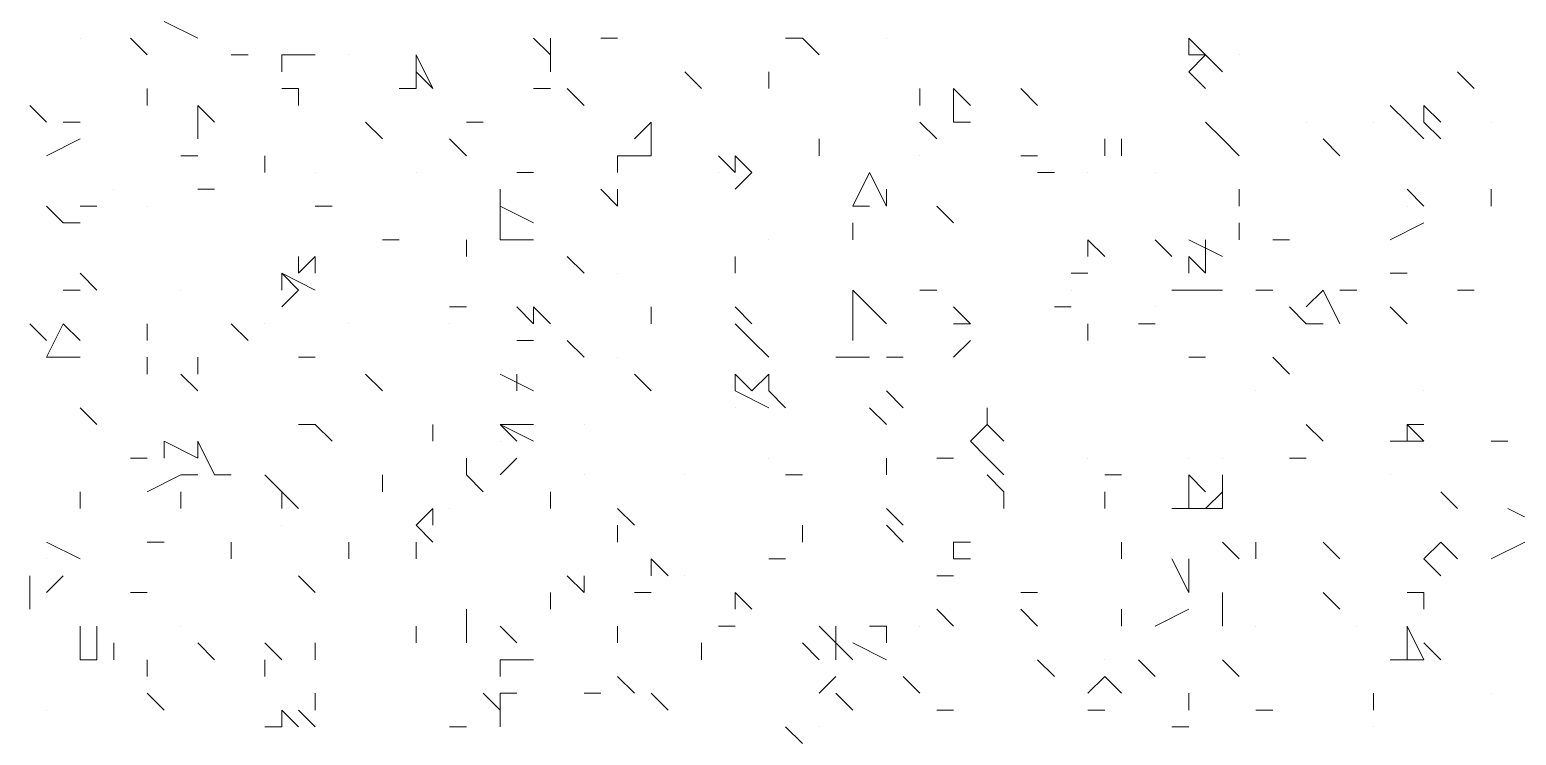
# Model space of a CAD drawing. Header units: millimetres. Extents: x 2928 to 3112, y 1220 to 1280.
# Drawn here: x 3000.1122 to 3000.4072, y 1263.7989 to 1263.9389 of the extents above; entities that cross this region are included whole.
import ezdxf

# ---------------------------------------------------------------- set-up
doc = ezdxf.new("R2010")
doc.units = ezdxf.units.MM

msp = doc.modelspace()

# ---------------------------------------------------------------- linework, layer by layer
at = {"color": 92, "linetype": 'Continuous', "lineweight": 5, "true_color": 0x00b800}
for points in [[(3000.13882, 1263.94061), (3000.14549, 1263.93728), (3000.14549, 1263.93728)], [(3000.13549, 1263.93395), (3000.13216, 1263.93728), (3000.13216, 1263.93728)], [(3000.21216, 1263.93728), (3000.21549, 1263.93395), (3000.21549, 1263.93395)], [(3000.21549, 1263.93728), (3000.21549, 1263.93061), (3000.21549, 1263.93061)], [(3000.22883, 1263.93728), (3000.22549, 1263.93728), (3000.22549, 1263.93728)], [(3000.26549, 1263.93728), (3000.26216, 1263.93728), (3000.26216, 1263.93728)], [(3000.26883, 1263.93395), (3000.26549, 1263.93728), (3000.26549, 1263.93728)], [(3000.34216, 1263.93728), (3000.34549, 1263.93395), (3000.34549, 1263.93395)], [(3000.34216, 1263.93728), (3000.34216, 1263.93395), (3000.34216, 1263.93395)], [(3000.15549, 1263.93395), (3000.15216, 1263.93395), (3000.15216, 1263.93395)], [(3000.16216, 1263.93395), (3000.16882, 1263.93395), (3000.16882, 1263.93395)], [(3000.16216, 1263.93395), (3000.16216, 1263.93061), (3000.16216, 1263.93061)], [(3000.18882, 1263.93395), (3000.19216, 1263.92728), (3000.19216, 1263.92728)], [(3000.18882, 1263.93395), (3000.18882, 1263.92728), (3000.18882, 1263.92728)], [(3000.34216, 1263.93061), (3000.34549, 1263.93395), (3000.34549, 1263.93395)], [(3000.34549, 1263.93395), (3000.34216, 1263.93395), (3000.34216, 1263.93395)], [(3000.34549, 1263.93395), (3000.34883, 1263.93061), (3000.34883, 1263.93061)], [(3000.19216, 1263.92728), (3000.18882, 1263.93061), (3000.18882, 1263.93061)], [(3000.24549, 1263.92728), (3000.24216, 1263.93061), (3000.24216, 1263.93061)], [(3000.25883, 1263.92728), (3000.25883, 1263.93061), (3000.25883, 1263.93061)], [(3000.34216, 1263.93061), (3000.34549, 1263.92728), (3000.34549, 1263.92728)], [(3000.39883, 1263.92728), (3000.39549, 1263.93061), (3000.39549, 1263.93061)], [(3000.13549, 1263.92394), (3000.13549, 1263.92728), (3000.13549, 1263.92728)], [(3000.16216, 1263.92728), (3000.16549, 1263.92728), (3000.16549, 1263.92728)], [(3000.16549, 1263.92394), (3000.16549, 1263.92728), (3000.16549, 1263.92728)], [(3000.18549, 1263.92728), (3000.18882, 1263.92728), (3000.18882, 1263.92728)], [(3000.21216, 1263.92728), (3000.21549, 1263.92728), (3000.21549, 1263.92728)], [(3000.22216, 1263.92394), (3000.21883, 1263.92728), (3000.21883, 1263.92728)], [(3000.28883, 1263.92394), (3000.28883, 1263.92728), (3000.28883, 1263.92728)], [(3000.29549, 1263.92728), (3000.29883, 1263.92394), (3000.29883, 1263.92394)], [(3000.29549, 1263.92728), (3000.29549, 1263.92061), (3000.29549, 1263.92061)], [(3000.31216, 1263.92394), (3000.30883, 1263.92728), (3000.30883, 1263.92728)], [(3000.11549, 1263.92061), (3000.11216, 1263.92394), (3000.11216, 1263.92394)], [(3000.14549, 1263.92394), (3000.14882, 1263.92061), (3000.14882, 1263.92061)], [(3000.14549, 1263.92394), (3000.14549, 1263.91728), (3000.14549, 1263.91728)], [(3000.38549, 1263.92061), (3000.38216, 1263.92394), (3000.38216, 1263.92394)], [(3000.38883, 1263.92394), (3000.39216, 1263.92061), (3000.39216, 1263.92061)], [(3000.38883, 1263.92394), (3000.38883, 1263.92061), (3000.38883, 1263.92061)], [(3000.11882, 1263.92061), (3000.12216, 1263.92061), (3000.12216, 1263.92061)], [(3000.18216, 1263.91728), (3000.17882, 1263.92061), (3000.17882, 1263.92061)], [(3000.20216, 1263.92061), (3000.19883, 1263.92061), (3000.19883, 1263.92061)], [(3000.23549, 1263.92061), (3000.23216, 1263.91728), (3000.23216, 1263.91728)], [(3000.23549, 1263.92061), (3000.23549, 1263.91394), (3000.23549, 1263.91394)], [(3000.29216, 1263.91728), (3000.28883, 1263.92061), (3000.28883, 1263.92061)], [(3000.29549, 1263.92061), (3000.29883, 1263.92061), (3000.29883, 1263.92061)], [(3000.34883, 1263.91728), (3000.34549, 1263.92061), (3000.34549, 1263.92061)], [(3000.38549, 1263.92061), (3000.38883, 1263.91728), (3000.38883, 1263.91728)], [(3000.39216, 1263.91728), (3000.38883, 1263.92061), (3000.38883, 1263.92061)], [(3000.11549, 1263.91394), (3000.12216, 1263.91728), (3000.12216, 1263.91728)], [(3000.19883, 1263.91394), (3000.19549, 1263.91728), (3000.19549, 1263.91728)], [(3000.26883, 1263.91394), (3000.26883, 1263.91728), (3000.26883, 1263.91728)], [(3000.32549, 1263.91394), (3000.32549, 1263.91728), (3000.32549, 1263.91728)], [(3000.32883, 1263.91394), (3000.32883, 1263.91728), (3000.32883, 1263.91728)], [(3000.35216, 1263.91394), (3000.34883, 1263.91728), (3000.34883, 1263.91728)], [(3000.37216, 1263.91394), (3000.36883, 1263.91728), (3000.36883, 1263.91728)], [(3000.14216, 1263.91394), (3000.14549, 1263.91394), (3000.14549, 1263.91394)], [(3000.15882, 1263.91061), (3000.15882, 1263.91394), (3000.15882, 1263.91394)], [(3000.22883, 1263.91394), (3000.23549, 1263.91394), (3000.23549, 1263.91394)], [(3000.22883, 1263.91061), (3000.22883, 1263.91394), (3000.22883, 1263.91394)], [(3000.25216, 1263.91061), (3000.24883, 1263.91394), (3000.24883, 1263.91394)], [(3000.25216, 1263.91394), (3000.25549, 1263.91061), (3000.25549, 1263.91061)], [(3000.25216, 1263.91394), (3000.25216, 1263.91061), (3000.25216, 1263.91061)], [(3000.31216, 1263.91394), (3000.30883, 1263.91394), (3000.30883, 1263.91394)], [(3000.21216, 1263.91061), (3000.20883, 1263.91061), (3000.20883, 1263.91061)], [(3000.25216, 1263.90728), (3000.25549, 1263.91061), (3000.25549, 1263.91061)], [(3000.27883, 1263.91061), (3000.27549, 1263.90394), (3000.27549, 1263.90394)], [(3000.27883, 1263.91061), (3000.28216, 1263.90394), (3000.28216, 1263.90394)], [(3000.31549, 1263.91061), (3000.31216, 1263.91061), (3000.31216, 1263.91061)], [(3000.14882, 1263.90728), (3000.14549, 1263.90728), (3000.14549, 1263.90728)], [(3000.20549, 1263.90394), (3000.20549, 1263.90728), (3000.20549, 1263.90728)], [(3000.22883, 1263.90394), (3000.22549, 1263.90728), (3000.22549, 1263.90728)], [(3000.22883, 1263.90394), (3000.22883, 1263.90728), (3000.22883, 1263.90728)], [(3000.28216, 1263.90394), (3000.28216, 1263.90728), (3000.28216, 1263.90728)], [(3000.35216, 1263.90394), (3000.35216, 1263.90728), (3000.35216, 1263.90728)], [(3000.38549, 1263.90728), (3000.38883, 1263.90394), (3000.38883, 1263.90394)], [(3000.40216, 1263.90394), (3000.40216, 1263.90728), (3000.40216, 1263.90728)], [(3000.11882, 1263.90061), (3000.11549, 1263.90394), (3000.11549, 1263.90394)], [(3000.12216, 1263.90394), (3000.12549, 1263.90394), (3000.12549, 1263.90394)], [(3000.17216, 1263.90394), (3000.16882, 1263.90394), (3000.16882, 1263.90394)], [(3000.20549, 1263.90394), (3000.21216, 1263.90061), (3000.21216, 1263.90061)], [(3000.20549, 1263.90394), (3000.20549, 1263.89728), (3000.20549, 1263.89728)], [(3000.27549, 1263.90394), (3000.27883, 1263.90394), (3000.27883, 1263.90394)], [(3000.29549, 1263.90061), (3000.29216, 1263.90394), (3000.29216, 1263.90394)], [(3000.11882, 1263.90061), (3000.12216, 1263.90061), (3000.12216, 1263.90061)], [(3000.27549, 1263.89728), (3000.27549, 1263.90061), (3000.27549, 1263.90061)], [(3000.35216, 1263.89728), (3000.35216, 1263.90061), (3000.35216, 1263.90061)], [(3000.38216, 1263.89728), (3000.38883, 1263.90061), (3000.38883, 1263.90061)], [(3000.18549, 1263.89728), (3000.18216, 1263.89728), (3000.18216, 1263.89728)], [(3000.19883, 1263.89394), (3000.19883, 1263.89728), (3000.19883, 1263.89728)], [(3000.20549, 1263.89728), (3000.21216, 1263.89728), (3000.21216, 1263.89728)], [(3000.32216, 1263.89728), (3000.32549, 1263.89394), (3000.32549, 1263.89394)], [(3000.32216, 1263.89728), (3000.32216, 1263.89394), (3000.32216, 1263.89394)], [(3000.33883, 1263.89394), (3000.33549, 1263.89728), (3000.33549, 1263.89728)], [(3000.34216, 1263.89728), (3000.34883, 1263.89394), (3000.34883, 1263.89394)], [(3000.34549, 1263.89728), (3000.34549, 1263.89061), (3000.34549, 1263.89061)], [(3000.36216, 1263.89728), (3000.35883, 1263.89728), (3000.35883, 1263.89728)], [(3000.16882, 1263.89394), (3000.16549, 1263.89061), (3000.16549, 1263.89061)], [(3000.16549, 1263.89061), (3000.16549, 1263.89394), (3000.16549, 1263.89394)], [(3000.16882, 1263.89394), (3000.16882, 1263.89061), (3000.16882, 1263.89061)], [(3000.22216, 1263.89061), (3000.21883, 1263.89394), (3000.21883, 1263.89394)], [(3000.25216, 1263.89061), (3000.25216, 1263.89394), (3000.25216, 1263.89394)], [(3000.34216, 1263.89394), (3000.34549, 1263.89061), (3000.34549, 1263.89061)], [(3000.34216, 1263.89394), (3000.34216, 1263.89061), (3000.34216, 1263.89061)], [(3000.12549, 1263.88728), (3000.12216, 1263.89061), (3000.12216, 1263.89061)], [(3000.16216, 1263.89061), (3000.16549, 1263.88728), (3000.16549, 1263.88728)], [(3000.16216, 1263.89061), (3000.16216, 1263.88728), (3000.16216, 1263.88728)], [(3000.16216, 1263.89061), (3000.16882, 1263.88728), (3000.16882, 1263.88728)], [(3000.31883, 1263.89061), (3000.32216, 1263.89061), (3000.32216, 1263.89061)], [(3000.38549, 1263.89061), (3000.38216, 1263.89061), (3000.38216, 1263.89061)], [(3000.12216, 1263.88728), (3000.11882, 1263.88728), (3000.11882, 1263.88728)], [(3000.16216, 1263.88394), (3000.16549, 1263.88728), (3000.16549, 1263.88728)], [(3000.27549, 1263.88728), (3000.28216, 1263.88061), (3000.28216, 1263.88061)], [(3000.27549, 1263.88728), (3000.27549, 1263.88061), (3000.27549, 1263.88061)], [(3000.29216, 1263.88728), (3000.28883, 1263.88728), (3000.28883, 1263.88728)], [(3000.33883, 1263.88728), (3000.34216, 1263.88728), (3000.34216, 1263.88728)], [(3000.34216, 1263.88728), (3000.34883, 1263.88728), (3000.34883, 1263.88728)], [(3000.34883, 1263.88728), (3000.34549, 1263.88728), (3000.34549, 1263.88728)], [(3000.35883, 1263.88728), (3000.35549, 1263.88728), (3000.35549, 1263.88728)], [(3000.36883, 1263.88728), (3000.36549, 1263.88394), (3000.36549, 1263.88394)], [(3000.36883, 1263.88728), (3000.37216, 1263.88061), (3000.37216, 1263.88061)], [(3000.37549, 1263.88728), (3000.37216, 1263.88728), (3000.37216, 1263.88728)], [(3000.39883, 1263.88728), (3000.39549, 1263.88728), (3000.39549, 1263.88728)], [(3000.19883, 1263.88394), (3000.19549, 1263.88394), (3000.19549, 1263.88394)], [(3000.21216, 1263.88061), (3000.20883, 1263.88394), (3000.20883, 1263.88394)], [(3000.21216, 1263.88394), (3000.21549, 1263.88061), (3000.21549, 1263.88061)], [(3000.21216, 1263.88394), (3000.21216, 1263.88061), (3000.21216, 1263.88061)], [(3000.23549, 1263.88061), (3000.23549, 1263.88394), (3000.23549, 1263.88394)], [(3000.25549, 1263.88061), (3000.25216, 1263.88394), (3000.25216, 1263.88394)], [(3000.27549, 1263.88061), (3000.27549, 1263.88394), (3000.27549, 1263.88394)], [(3000.29549, 1263.88394), (3000.29883, 1263.88061), (3000.29883, 1263.88061)], [(3000.31883, 1263.88394), (3000.31549, 1263.88394), (3000.31549, 1263.88394)], [(3000.36549, 1263.88061), (3000.36216, 1263.88394), (3000.36216, 1263.88394)], [(3000.38549, 1263.88061), (3000.38216, 1263.88394), (3000.38216, 1263.88394)], [(3000.11549, 1263.87728), (3000.11216, 1263.88061), (3000.11216, 1263.88061)], [(3000.11882, 1263.88061), (3000.11549, 1263.87394), (3000.11549, 1263.87394)], [(3000.11882, 1263.88061), (3000.12216, 1263.87728), (3000.12216, 1263.87728)], [(3000.13549, 1263.87728), (3000.13549, 1263.88061), (3000.13549, 1263.88061)], [(3000.15549, 1263.87728), (3000.15216, 1263.88061), (3000.15216, 1263.88061)], [(3000.25549, 1263.87728), (3000.25216, 1263.88061), (3000.25216, 1263.88061)], [(3000.27549, 1263.87728), (3000.27549, 1263.88061), (3000.27549, 1263.88061)], [(3000.29883, 1263.88061), (3000.29549, 1263.88061), (3000.29549, 1263.88061)], [(3000.32216, 1263.87728), (3000.32216, 1263.88061), (3000.32216, 1263.88061)], [(3000.33549, 1263.88061), (3000.33216, 1263.88061), (3000.33216, 1263.88061)], [(3000.36549, 1263.88061), (3000.36883, 1263.88061), (3000.36883, 1263.88061)], [(3000.20883, 1263.87728), (3000.21216, 1263.87728), (3000.21216, 1263.87728)], [(3000.22216, 1263.87394), (3000.21883, 1263.87728), (3000.21883, 1263.87728)], [(3000.25883, 1263.87394), (3000.25549, 1263.87728), (3000.25549, 1263.87728)], [(3000.29549, 1263.87394), (3000.29883, 1263.87728), (3000.29883, 1263.87728)], [(3000.11549, 1263.87394), (3000.12216, 1263.87394), (3000.12216, 1263.87394)], [(3000.13549, 1263.87061), (3000.13549, 1263.87394), (3000.13549, 1263.87394)], [(3000.14549, 1263.87061), (3000.14549, 1263.87394), (3000.14549, 1263.87394)], [(3000.16882, 1263.87394), (3000.16549, 1263.87394), (3000.16549, 1263.87394)], [(3000.27216, 1263.87394), (3000.27883, 1263.87394), (3000.27883, 1263.87394)], [(3000.28549, 1263.87394), (3000.28216, 1263.87394), (3000.28216, 1263.87394)], [(3000.34549, 1263.87394), (3000.34216, 1263.87394), (3000.34216, 1263.87394)], [(3000.36216, 1263.87061), (3000.35883, 1263.87394), (3000.35883, 1263.87394)], [(3000.14549, 1263.86728), (3000.14216, 1263.87061), (3000.14216, 1263.87061)], [(3000.18216, 1263.86728), (3000.17882, 1263.87061), (3000.17882, 1263.87061)], [(3000.20549, 1263.87061), (3000.21216, 1263.86728), (3000.21216, 1263.86728)], [(3000.20883, 1263.87061), (3000.20883, 1263.86728), (3000.20883, 1263.86728)], [(3000.23549, 1263.86728), (3000.23216, 1263.87061), (3000.23216, 1263.87061)], [(3000.25216, 1263.87061), (3000.25549, 1263.86728), (3000.25549, 1263.86728)], [(3000.25216, 1263.87061), (3000.25216, 1263.86728), (3000.25216, 1263.86728)], [(3000.25883, 1263.87061), (3000.25549, 1263.86728), (3000.25549, 1263.86728)], [(3000.25883, 1263.87061), (3000.25883, 1263.86728), (3000.25883, 1263.86728)], [(3000.25216, 1263.86728), (3000.25883, 1263.86394), (3000.25883, 1263.86394)], [(3000.26216, 1263.86394), (3000.25883, 1263.86728), (3000.25883, 1263.86728)], [(3000.28549, 1263.86394), (3000.28216, 1263.86728), (3000.28216, 1263.86728)], [(3000.12549, 1263.86061), (3000.12216, 1263.86394), (3000.12216, 1263.86394)], [(3000.28216, 1263.86061), (3000.27883, 1263.86394), (3000.27883, 1263.86394)], [(3000.30216, 1263.86061), (3000.30216, 1263.86394), (3000.30216, 1263.86394)], [(3000.16882, 1263.86061), (3000.16549, 1263.86061), (3000.16549, 1263.86061)], [(3000.17216, 1263.85728), (3000.16882, 1263.86061), (3000.16882, 1263.86061)], [(3000.19216, 1263.85728), (3000.19216, 1263.86061), (3000.19216, 1263.86061)], [(3000.20549, 1263.86061), (3000.21216, 1263.85728), (3000.21216, 1263.85728)], [(3000.20549, 1263.86061), (3000.21216, 1263.86061), (3000.21216, 1263.86061)], [(3000.20883, 1263.85728), (3000.20549, 1263.86061), (3000.20549, 1263.86061)], [(3000.30216, 1263.86061), (3000.29883, 1263.85728), (3000.29883, 1263.85728)], [(3000.30216, 1263.86061), (3000.30549, 1263.85728), (3000.30549, 1263.85728)], [(3000.36883, 1263.85728), (3000.36549, 1263.86061), (3000.36549, 1263.86061)], [(3000.38549, 1263.86061), (3000.38883, 1263.86061), (3000.38883, 1263.86061)], [(3000.38549, 1263.86061), (3000.38549, 1263.85728), (3000.38549, 1263.85728)], [(3000.38883, 1263.85728), (3000.38549, 1263.86061), (3000.38549, 1263.86061)], [(3000.13882, 1263.85728), (3000.14549, 1263.85394), (3000.14549, 1263.85394)], [(3000.13882, 1263.85728), (3000.13882, 1263.85394), (3000.13882, 1263.85394)], [(3000.14549, 1263.85728), (3000.14882, 1263.85061), (3000.14882, 1263.85061)], [(3000.14549, 1263.85728), (3000.14549, 1263.85394), (3000.14549, 1263.85394)], [(3000.29883, 1263.85728), (3000.30216, 1263.85394), (3000.30216, 1263.85394)], [(3000.38216, 1263.85728), (3000.38883, 1263.85728), (3000.38883, 1263.85728)], [(3000.40549, 1263.85728), (3000.40216, 1263.85728), (3000.40216, 1263.85728)], [(3000.13549, 1263.85394), (3000.13216, 1263.85394), (3000.13216, 1263.85394)], [(3000.19883, 1263.85061), (3000.19883, 1263.85394), (3000.19883, 1263.85394)], [(3000.20549, 1263.85061), (3000.20883, 1263.85394), (3000.20883, 1263.85394)], [(3000.28216, 1263.85061), (3000.28216, 1263.85394), (3000.28216, 1263.85394)], [(3000.29549, 1263.85394), (3000.29216, 1263.85394), (3000.29216, 1263.85394)], [(3000.30549, 1263.85061), (3000.30216, 1263.85394), (3000.30216, 1263.85394)], [(3000.36549, 1263.85394), (3000.36216, 1263.85394), (3000.36216, 1263.85394)], [(3000.13549, 1263.84728), (3000.14216, 1263.85061), (3000.14216, 1263.85061)], [(3000.14216, 1263.85061), (3000.14549, 1263.85061), (3000.14549, 1263.85061)], [(3000.15216, 1263.85061), (3000.14882, 1263.85061), (3000.14882, 1263.85061)], [(3000.16216, 1263.84728), (3000.15882, 1263.85061), (3000.15882, 1263.85061)], [(3000.16216, 1263.84728), (3000.15882, 1263.85061), (3000.15882, 1263.85061)], [(3000.18216, 1263.84728), (3000.18216, 1263.85061), (3000.18216, 1263.85061)], [(3000.20216, 1263.84728), (3000.19883, 1263.85061), (3000.19883, 1263.85061)], [(3000.26549, 1263.85061), (3000.26216, 1263.85061), (3000.26216, 1263.85061)], [(3000.30549, 1263.84728), (3000.30216, 1263.85061), (3000.30216, 1263.85061)], [(3000.32883, 1263.85061), (3000.32549, 1263.85061), (3000.32549, 1263.85061)], [(3000.34216, 1263.85061), (3000.34549, 1263.84728), (3000.34549, 1263.84728)], [(3000.34216, 1263.85061), (3000.34216, 1263.84728), (3000.34216, 1263.84728)], [(3000.34883, 1263.85061), (3000.34883, 1263.84394), (3000.34883, 1263.84394)], [(3000.12216, 1263.84394), (3000.12216, 1263.84728), (3000.12216, 1263.84728)], [(3000.14216, 1263.84394), (3000.14216, 1263.84728), (3000.14216, 1263.84728)], [(3000.16216, 1263.84728), (3000.16549, 1263.84394), (3000.16549, 1263.84394)], [(3000.16216, 1263.84728), (3000.16216, 1263.84394), (3000.16216, 1263.84394)], [(3000.21549, 1263.84394), (3000.21549, 1263.84728), (3000.21549, 1263.84728)], [(3000.30549, 1263.84394), (3000.30549, 1263.84728), (3000.30549, 1263.84728)], [(3000.32549, 1263.84394), (3000.32549, 1263.84728), (3000.32549, 1263.84728)], [(3000.34216, 1263.84394), (3000.34216, 1263.84728), (3000.34216, 1263.84728)], [(3000.34883, 1263.84728), (3000.34549, 1263.84394), (3000.34549, 1263.84394)], [(3000.39549, 1263.84394), (3000.39216, 1263.84728), (3000.39216, 1263.84728)], [(3000.19216, 1263.84394), (3000.18882, 1263.84061), (3000.18882, 1263.84061)], [(3000.19216, 1263.84394), (3000.19216, 1263.84061), (3000.19216, 1263.84061)], [(3000.23216, 1263.84061), (3000.22883, 1263.84394), (3000.22883, 1263.84394)], [(3000.28549, 1263.84061), (3000.28216, 1263.84394), (3000.28216, 1263.84394)], [(3000.33883, 1263.84394), (3000.34216, 1263.84394), (3000.34216, 1263.84394)], [(3000.34216, 1263.84394), (3000.34883, 1263.84394), (3000.34883, 1263.84394)], [(3000.40549, 1263.84394), (3000.41216, 1263.84061), (3000.41216, 1263.84061)], [(3000.18882, 1263.84061), (3000.19216, 1263.83728), (3000.19216, 1263.83728)], [(3000.22883, 1263.83728), (3000.22883, 1263.84061), (3000.22883, 1263.84061)], [(3000.26549, 1263.83728), (3000.26549, 1263.84061), (3000.26549, 1263.84061)], [(3000.28549, 1263.83728), (3000.28216, 1263.84061), (3000.28216, 1263.84061)], [(3000.11549, 1263.83728), (3000.12216, 1263.83394), (3000.12216, 1263.83394)], [(3000.13882, 1263.83728), (3000.13549, 1263.83728), (3000.13549, 1263.83728)], [(3000.15216, 1263.83394), (3000.15216, 1263.83728), (3000.15216, 1263.83728)], [(3000.17549, 1263.83394), (3000.17549, 1263.83728), (3000.17549, 1263.83728)], [(3000.18882, 1263.83394), (3000.18882, 1263.83728), (3000.18882, 1263.83728)], [(3000.29549, 1263.83728), (3000.29883, 1263.83728), (3000.29883, 1263.83728)], [(3000.29549, 1263.83728), (3000.29549, 1263.83394), (3000.29549, 1263.83394)], [(3000.32883, 1263.83394), (3000.32883, 1263.83728), (3000.32883, 1263.83728)], [(3000.35216, 1263.83394), (3000.34883, 1263.83728), (3000.34883, 1263.83728)], [(3000.35549, 1263.83394), (3000.35549, 1263.83728), (3000.35549, 1263.83728)], [(3000.37216, 1263.83394), (3000.36883, 1263.83728), (3000.36883, 1263.83728)], [(3000.39216, 1263.83728), (3000.38883, 1263.83394), (3000.38883, 1263.83394)], [(3000.39216, 1263.83728), (3000.39549, 1263.83394), (3000.39549, 1263.83394)], [(3000.40216, 1263.83394), (3000.40883, 1263.83728), (3000.40883, 1263.83728)], [(3000.23549, 1263.83394), (3000.23883, 1263.83061), (3000.23883, 1263.83061)], [(3000.23549, 1263.83394), (3000.23549, 1263.83061), (3000.23549, 1263.83061)], [(3000.26216, 1263.83394), (3000.25883, 1263.83394), (3000.25883, 1263.83394)], [(3000.29549, 1263.83394), (3000.29883, 1263.83394), (3000.29883, 1263.83394)], [(3000.33883, 1263.83394), (3000.34216, 1263.82728), (3000.34216, 1263.82728)], [(3000.34216, 1263.83394), (3000.34216, 1263.82728), (3000.34216, 1263.82728)], [(3000.38883, 1263.83394), (3000.39216, 1263.83061), (3000.39216, 1263.83061)], [(3000.11216, 1263.82728), (3000.11216, 1263.83061), (3000.11216, 1263.83061)], [(3000.11549, 1263.82728), (3000.11882, 1263.83061), (3000.11882, 1263.83061)], [(3000.16882, 1263.82728), (3000.16549, 1263.83061), (3000.16549, 1263.83061)], [(3000.22216, 1263.82728), (3000.21883, 1263.83061), (3000.21883, 1263.83061)], [(3000.22216, 1263.82728), (3000.22216, 1263.83061), (3000.22216, 1263.83061)], [(3000.29549, 1263.83061), (3000.29216, 1263.83061), (3000.29216, 1263.83061)], [(3000.11216, 1263.82394), (3000.11216, 1263.82728), (3000.11216, 1263.82728)], [(3000.13549, 1263.82728), (3000.13216, 1263.82728), (3000.13216, 1263.82728)], [(3000.21549, 1263.82394), (3000.21549, 1263.82728), (3000.21549, 1263.82728)], [(3000.23216, 1263.82728), (3000.23549, 1263.82728), (3000.23549, 1263.82728)], [(3000.25216, 1263.82728), (3000.25549, 1263.82394), (3000.25549, 1263.82394)], [(3000.25216, 1263.82728), (3000.25216, 1263.82394), (3000.25216, 1263.82394)], [(3000.31216, 1263.82728), (3000.30883, 1263.82728), (3000.30883, 1263.82728)], [(3000.34883, 1263.82394), (3000.34883, 1263.82728), (3000.34883, 1263.82728)], [(3000.37216, 1263.82394), (3000.36883, 1263.82728), (3000.36883, 1263.82728)], [(3000.38883, 1263.82728), (3000.38549, 1263.82728), (3000.38549, 1263.82728)], [(3000.38883, 1263.82394), (3000.38883, 1263.82728), (3000.38883, 1263.82728)], [(3000.19883, 1263.82061), (3000.19883, 1263.82394), (3000.19883, 1263.82394)], [(3000.29549, 1263.82061), (3000.29216, 1263.82394), (3000.29216, 1263.82394)], [(3000.31216, 1263.82061), (3000.30883, 1263.82394), (3000.30883, 1263.82394)], [(3000.32883, 1263.82061), (3000.32883, 1263.82394), (3000.32883, 1263.82394)], [(3000.33549, 1263.82061), (3000.34216, 1263.82394), (3000.34216, 1263.82394)], [(3000.34883, 1263.82061), (3000.34883, 1263.82394), (3000.34883, 1263.82394)], [(3000.12216, 1263.82061), (3000.12216, 1263.81394), (3000.12216, 1263.81394)], [(3000.12549, 1263.82061), (3000.12549, 1263.81394), (3000.12549, 1263.81394)], [(3000.18882, 1263.81728), (3000.18882, 1263.82061), (3000.18882, 1263.82061)], [(3000.19883, 1263.81728), (3000.19883, 1263.82061), (3000.19883, 1263.82061)], [(3000.20883, 1263.81728), (3000.20549, 1263.82061), (3000.20549, 1263.82061)], [(3000.22883, 1263.81728), (3000.22883, 1263.82061), (3000.22883, 1263.82061)], [(3000.24883, 1263.82061), (3000.25216, 1263.82061), (3000.25216, 1263.82061)], [(3000.26883, 1263.82061), (3000.27549, 1263.81394), (3000.27549, 1263.81394)], [(3000.27216, 1263.82061), (3000.27216, 1263.81394), (3000.27216, 1263.81394)], [(3000.28216, 1263.82061), (3000.27883, 1263.82061), (3000.27883, 1263.82061)], [(3000.28216, 1263.82061), (3000.28216, 1263.81728), (3000.28216, 1263.81728)], [(3000.38549, 1263.82061), (3000.38883, 1263.81394), (3000.38883, 1263.81394)], [(3000.38549, 1263.82061), (3000.38549, 1263.81394), (3000.38549, 1263.81394)], [(3000.12882, 1263.81394), (3000.12882, 1263.81728), (3000.12882, 1263.81728)], [(3000.14882, 1263.81394), (3000.14549, 1263.81728), (3000.14549, 1263.81728)], [(3000.16216, 1263.81394), (3000.15882, 1263.81728), (3000.15882, 1263.81728)], [(3000.16882, 1263.81394), (3000.16882, 1263.81728), (3000.16882, 1263.81728)], [(3000.24549, 1263.81394), (3000.24549, 1263.81728), (3000.24549, 1263.81728)], [(3000.26883, 1263.81394), (3000.26549, 1263.81728), (3000.26549, 1263.81728)], [(3000.27549, 1263.81728), (3000.28216, 1263.81394), (3000.28216, 1263.81394)], [(3000.39216, 1263.81394), (3000.38883, 1263.81728), (3000.38883, 1263.81728)], [(3000.12216, 1263.81394), (3000.12549, 1263.81394), (3000.12549, 1263.81394)], [(3000.13549, 1263.81061), (3000.13549, 1263.81394), (3000.13549, 1263.81394)], [(3000.15882, 1263.81061), (3000.15882, 1263.81394), (3000.15882, 1263.81394)], [(3000.20549, 1263.81394), (3000.21216, 1263.81394), (3000.21216, 1263.81394)], [(3000.20549, 1263.81394), (3000.20549, 1263.81061), (3000.20549, 1263.81061)], [(3000.31549, 1263.81061), (3000.31216, 1263.81394), (3000.31216, 1263.81394)], [(3000.33549, 1263.81061), (3000.33216, 1263.81394), (3000.33216, 1263.81394)], [(3000.35216, 1263.81061), (3000.34883, 1263.81394), (3000.34883, 1263.81394)], [(3000.38216, 1263.81394), (3000.38883, 1263.81394), (3000.38883, 1263.81394)], [(3000.23216, 1263.80728), (3000.22883, 1263.81061), (3000.22883, 1263.81061)], [(3000.26883, 1263.80728), (3000.27216, 1263.81061), (3000.27216, 1263.81061)], [(3000.28883, 1263.80728), (3000.28549, 1263.81061), (3000.28549, 1263.81061)], [(3000.32549, 1263.81061), (3000.32216, 1263.80728), (3000.32216, 1263.80728)], [(3000.32549, 1263.81061), (3000.32883, 1263.80728), (3000.32883, 1263.80728)], [(3000.13882, 1263.80394), (3000.13549, 1263.80728), (3000.13549, 1263.80728)], [(3000.16882, 1263.80728), (3000.16882, 1263.80394), (3000.16882, 1263.80394)], [(3000.16882, 1263.80728), (3000.16882, 1263.80394), (3000.16882, 1263.80394)], [(3000.20216, 1263.80728), (3000.20549, 1263.80394), (3000.20549, 1263.80394)], [(3000.20549, 1263.80728), (3000.20883, 1263.80728), (3000.20883, 1263.80728)], [(3000.20549, 1263.80728), (3000.20549, 1263.80061), (3000.20549, 1263.80061)], [(3000.22549, 1263.80728), (3000.22216, 1263.80728), (3000.22216, 1263.80728)], [(3000.23883, 1263.80394), (3000.23549, 1263.80728), (3000.23549, 1263.80728)], [(3000.27549, 1263.80394), (3000.27216, 1263.80728), (3000.27216, 1263.80728)], [(3000.34216, 1263.80728), (3000.34216, 1263.80394), (3000.34216, 1263.80394)], [(3000.34216, 1263.80728), (3000.34216, 1263.80394), (3000.34216, 1263.80394)], [(3000.37883, 1263.80394), (3000.37883, 1263.80728), (3000.37883, 1263.80728)], [(3000.16216, 1263.80394), (3000.16549, 1263.80061), (3000.16549, 1263.80061)], [(3000.16216, 1263.80394), (3000.16216, 1263.80061), (3000.16216, 1263.80061)], [(3000.16549, 1263.80394), (3000.16882, 1263.80061), (3000.16882, 1263.80061)], [(3000.29549, 1263.80394), (3000.29216, 1263.80394), (3000.29216, 1263.80394)], [(3000.32216, 1263.80394), (3000.32549, 1263.80394), (3000.32549, 1263.80394)], [(3000.35883, 1263.80394), (3000.35549, 1263.80394), (3000.35549, 1263.80394)], [(3000.16216, 1263.80061), (3000.15882, 1263.80061), (3000.15882, 1263.80061)], [(3000.19883, 1263.80061), (3000.19549, 1263.80061), (3000.19549, 1263.80061)], [(3000.26549, 1263.79728), (3000.26216, 1263.80061), (3000.26216, 1263.80061)], [(3000.33883, 1263.80061), (3000.34216, 1263.80061), (3000.34216, 1263.80061)]]:
    msp.add_lwpolyline(points, dxfattribs=at)
for points in [[(3000.12216, 1263.93728), (3000.12216, 1263.93728)], [(3000.28216, 1263.93728), (3000.28216, 1263.93728)], [(3000.17549, 1263.93395), (3000.17549, 1263.93395)], [(3000.35216, 1263.93395), (3000.35216, 1263.93395)], [(3000.35216, 1263.93395), (3000.35216, 1263.93395)], [(3000.11882, 1263.92061), (3000.11882, 1263.92061)], [(3000.36549, 1263.92061), (3000.36549, 1263.92061)], [(3000.37883, 1263.92061), (3000.37883, 1263.92061)], [(3000.40216, 1263.92061), (3000.40216, 1263.92061)], [(3000.26883, 1263.91394), (3000.26883, 1263.91394)], [(3000.28883, 1263.91394), (3000.28883, 1263.91394)], [(3000.28883, 1263.91394), (3000.28883, 1263.91394)], [(3000.15882, 1263.91061), (3000.15882, 1263.91061)], [(3000.16882, 1263.91061), (3000.16882, 1263.91061)], [(3000.18882, 1263.91061), (3000.18882, 1263.91061)], [(3000.21216, 1263.91061), (3000.21216, 1263.91061)], [(3000.24883, 1263.91061), (3000.24883, 1263.91061)], [(3000.32216, 1263.91061), (3000.32216, 1263.91061)], [(3000.33549, 1263.91061), (3000.33549, 1263.91061)], [(3000.12882, 1263.90728), (3000.12882, 1263.90728)], [(3000.12216, 1263.90394), (3000.12216, 1263.90394)], [(3000.13549, 1263.90394), (3000.13549, 1263.90394)], [(3000.13549, 1263.90394), (3000.13549, 1263.90394)], [(3000.38549, 1263.90394), (3000.38549, 1263.90394)], [(3000.25883, 1263.89728), (3000.25883, 1263.89728)], [(3000.22883, 1263.89061), (3000.22883, 1263.89061)], [(3000.14216, 1263.88728), (3000.14216, 1263.88728)], [(3000.31883, 1263.88728), (3000.31883, 1263.88728)], [(3000.37549, 1263.88728), (3000.37549, 1263.88728)], [(3000.29549, 1263.88394), (3000.29549, 1263.88394)], [(3000.33549, 1263.88394), (3000.33549, 1263.88394)], [(3000.15882, 1263.88061), (3000.15882, 1263.88061)], [(3000.17549, 1263.88061), (3000.17549, 1263.88061)], [(3000.19549, 1263.88061), (3000.19549, 1263.88061)], [(3000.21549, 1263.88061), (3000.21549, 1263.88061)], [(3000.29549, 1263.88061), (3000.29549, 1263.88061)], [(3000.22883, 1263.87394), (3000.22883, 1263.87394)], [(3000.35549, 1263.86728), (3000.35549, 1263.86728)], [(3000.38883, 1263.86728), (3000.38883, 1263.86728)], [(3000.25216, 1263.86394), (3000.25216, 1263.86394)], [(3000.22216, 1263.86061), (3000.22216, 1263.86061)], [(3000.20549, 1263.85728), (3000.20549, 1263.85728)], [(3000.38216, 1263.85728), (3000.38216, 1263.85728)], [(3000.25883, 1263.85394), (3000.25883, 1263.85394)], [(3000.32216, 1263.85394), (3000.32216, 1263.85394)], [(3000.34216, 1263.85394), (3000.34216, 1263.85394)], [(3000.34883, 1263.85394), (3000.34883, 1263.85394)], [(3000.22216, 1263.85061), (3000.22216, 1263.85061)], [(3000.24216, 1263.85061), (3000.24216, 1263.85061)], [(3000.38216, 1263.85061), (3000.38216, 1263.85061)], [(3000.19549, 1263.84394), (3000.19549, 1263.84394)], [(3000.16216, 1263.84061), (3000.16216, 1263.84061)], [(3000.11549, 1263.83394), (3000.11549, 1263.83394)], [(3000.24216, 1263.83061), (3000.24216, 1263.83061)], [(3000.14216, 1263.82061), (3000.14216, 1263.82061)], [(3000.24883, 1263.82061), (3000.24883, 1263.82061)], [(3000.26883, 1263.82061), (3000.26883, 1263.82061)], [(3000.28883, 1263.82061), (3000.28883, 1263.82061)], [(3000.35549, 1263.82061), (3000.35549, 1263.82061)], [(3000.37549, 1263.82061), (3000.37549, 1263.82061)], [(3000.32549, 1263.81394), (3000.32549, 1263.81394)], [(3000.40216, 1263.80728), (3000.40216, 1263.80728)], [(3000.11549, 1263.80394), (3000.11549, 1263.80394)], [(3000.26883, 1263.80061), (3000.26883, 1263.80061)], [(3000.37883, 1263.80061), (3000.37883, 1263.80061)]]:
    msp.add_lwpolyline(points, close=True, dxfattribs=at)

doc.saveas('drawing.dxf')
